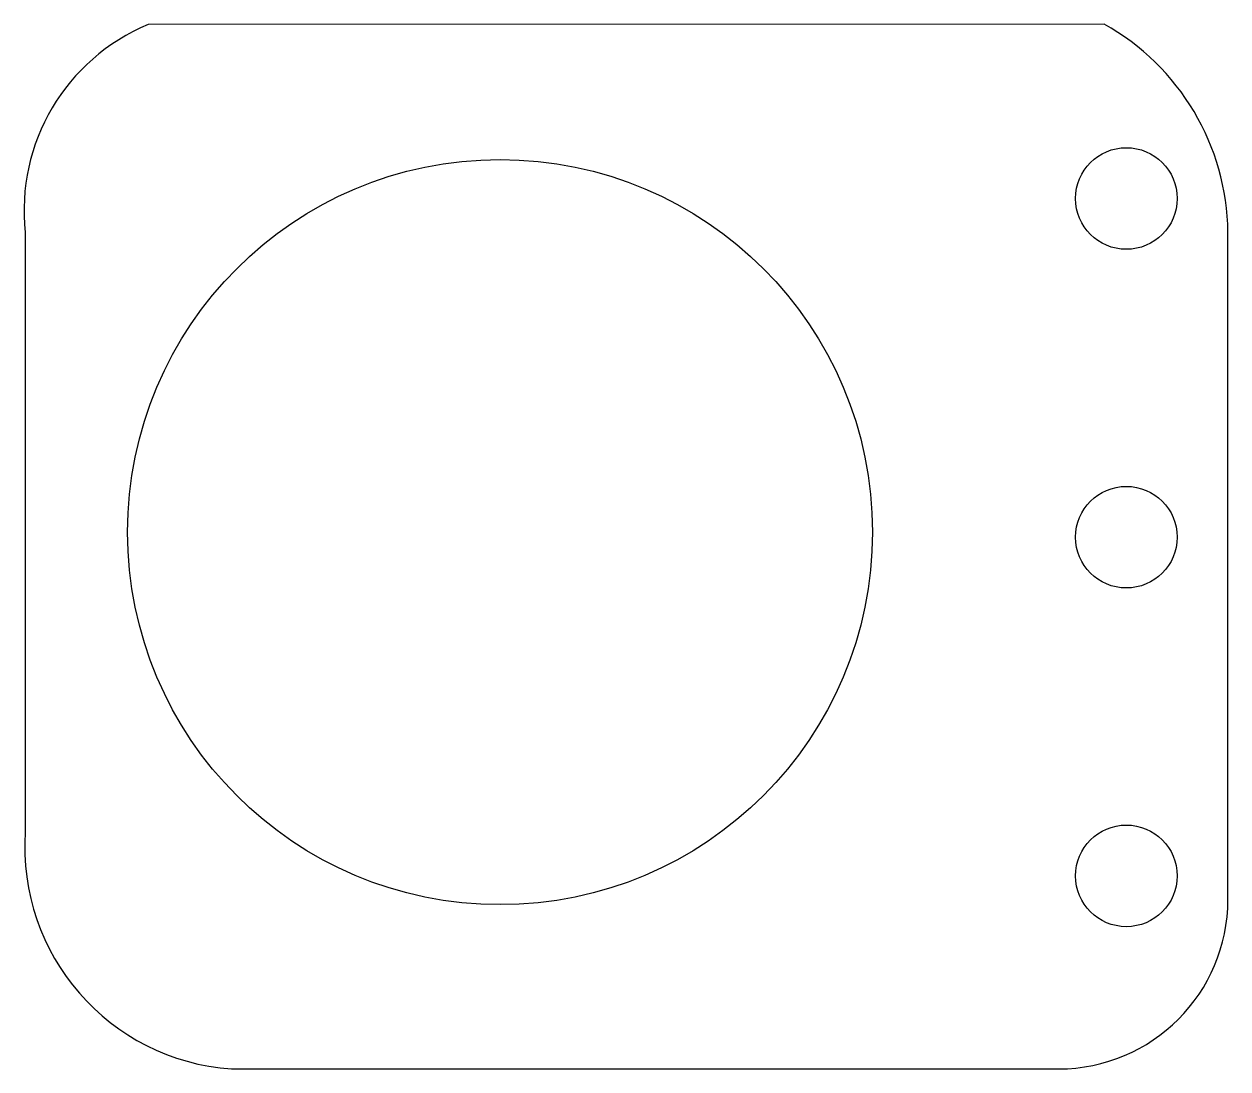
# Model space of a CAD drawing. Extents: x 13.8 to 49.4, y -13.2 to 17.6.
import ezdxf

# ---------------------------------------------------------------- set-up
doc = ezdxf.new("R2010")
doc.units = 0
doc.layers.get('0').update_dxf_attribs({"linetype": 'CONTINUOUS'})

msp = doc.modelspace()

# ---------------------------------------------------------------- linework, layer by layer
at = {"color": 7, "linetype": 'CONTINUOUS'}
for p, q in [((45.708, 17.605), (17.471, 17.589)), ((13.843, 11.455), (13.843, -6.245)), ((49.365, -8.245), (49.365, 11.455)), ((19.935, -13.245), (44.365, -13.245))]:
    msp.add_line(p, q, dxfattribs=at)
for centre, radius in [((46.365, 12.455), 1.5), ((27.865, 2.605), 11), ((46.365, 2.455), 1.5), ((46.365, -7.545), 1.5)]:
    msp.add_circle(centre, radius, dxfattribs=at)
for centre, radius, start, end in [((19.742, 12.106), 5.935, 112.4966, 186.2985), ((42.241, 11.381), 7.124, 0.593, 60.8775), ((20.389, -6.699), 6.562, 176.034, 266.034), ((44.365, -8.245), 5, 270, 0)]:
    msp.add_arc(centre, radius, start, end, dxfattribs=at)

doc.saveas('drawing.dxf')
